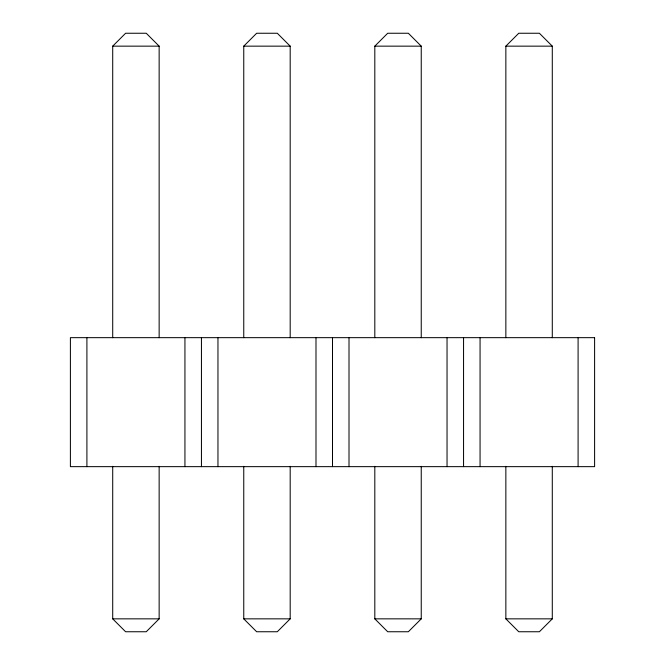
<?xml version="1.0" encoding="UTF-8"?>
<svg xmlns="http://www.w3.org/2000/svg" width="665" height="665" viewBox="0 0 665 665"><rect width="100%" height="100%" fill="white"/><g stroke="black" fill="none" stroke-linecap="round" stroke-linejoin="round"><path stroke-width="1" d="M112.709 337.687L112.709 46.151L125.602 33.25L146.242 33.25L159.143 46.151L159.143 337.687M243.756 337.687L243.756 46.151L256.657 33.25L277.297 33.25L290.189 46.151L290.189 337.687M374.811 337.687L374.811 46.151L387.703 33.25L408.343 33.25L421.244 46.151L421.244 337.687M505.857 337.687L505.857 46.151L518.758 33.25L539.398 33.25L552.291 46.151L552.291 337.687M159.143 466.34L159.143 618.849L146.242 631.75L125.602 631.75L112.709 618.849L112.709 466.34M290.189 466.34L290.189 618.849L277.297 631.75L256.657 631.75L243.756 618.849L243.756 466.34M421.244 466.34L421.244 618.849L408.343 631.75L387.703 631.75L374.811 618.849L374.811 466.34M552.291 466.34L552.291 618.849L539.398 631.75L518.758 631.75L505.857 618.849L505.857 466.34M112.709 46.151L159.143 46.151M243.756 46.151L290.189 46.151M374.811 46.151L421.244 46.151M505.857 46.151L552.291 46.151M112.709 618.849L159.143 618.849M243.756 618.849L290.189 618.849M374.811 618.849L421.244 618.849M505.857 618.849L552.291 618.849M578.093 337.662L578.093 466.647M480.064 337.662L480.064 466.647M463.555 337.662L463.555 466.647M447.038 337.662L447.038 466.647M349.009 337.662L349.009 466.647M332.5 337.662L332.5 466.647M315.991 337.662L315.991 466.647M217.962 337.662L217.962 466.647M201.445 337.662L201.445 466.647M184.936 337.662L184.936 466.647M86.907 337.662L86.907 466.647M594.601 337.662L70.399 337.662L70.399 466.647L594.601 466.647L594.601 337.662"/></g></svg>
